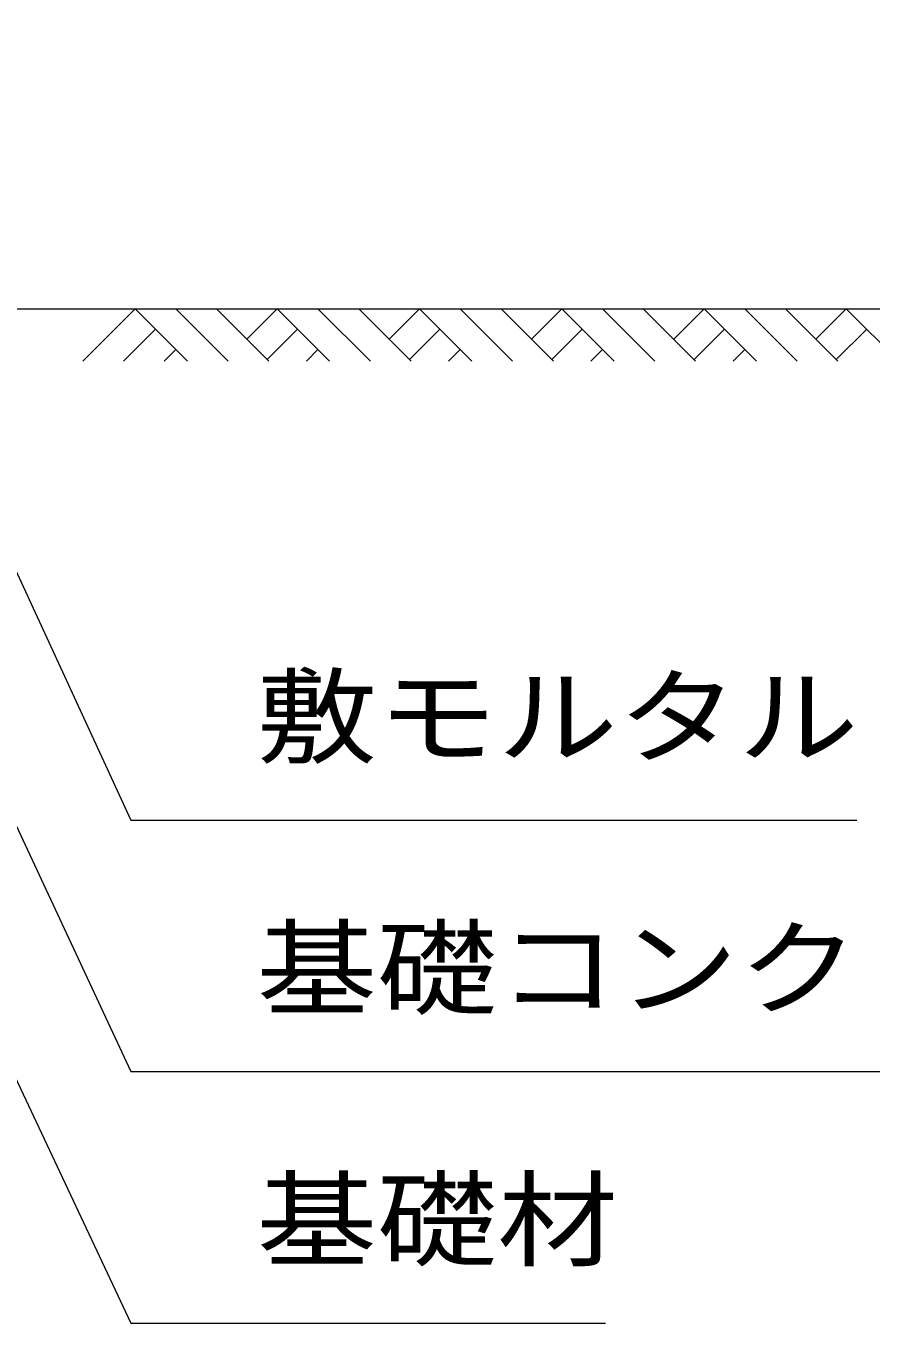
# Model space of a CAD drawing. Units: millimetres at full size; details may follow other scales. Extents: x 0 to 42000, y 0 to 29700.
# Drawn here: x 35769 to 36778, y 19589 to 21136 of the extents above; entities that cross this region are included whole.
import ezdxf
from ezdxf.enums import TextEntityAlignment as Align

# ---------------------------------------------------------------- set-up
doc = ezdxf.new("R2010")
doc.units = ezdxf.units.MM
doc.header["$LTSCALE"] = 100
for name, color, linetype, lineweight in [('0_2', 4, 'Continuous', 13), ('寸法', 6, 'Continuous', 13), ('ﾊｯﾁﾝｸﾞ', 4, 'Continuous', 9)]:
    doc.layers.add(name, color=color, linetype=linetype, lineweight=lineweight)
doc.styles.add('ＭＳ ゴシック', font='')
doc.styles.get('ＭＳ ゴシック').set_extended_font_data('MS Gothic')

msp = doc.modelspace()

# ---------------------------------------------------------------- linework, layer by layer
at = {"layer": '0_2'}
msp.add_lwpolyline([(35724.5, 20799), (37077, 20799), (37077, 22802)], dxfattribs=at)
at = {"layer": '寸法'}
for points in [[(35474, 21099), (35515.9, 21008.2), (35894, 20189), (36760.7, 20189)], [(35399, 20949), (35441.3, 20858.4), (35894, 19889), (37185.7, 19889)], [(35324, 20799), (35366.6, 20708.5), (35894, 19589), (36460.7, 19589)]]:
    msp.add_lwpolyline(points, dxfattribs=at)
at = {"layer": 'ﾊｯﾁﾝｸﾞ'}
for p, q in [((35836.4, 20736.5), (35898.9, 20799)), ((35898.9, 20799), (35961.4, 20736.5)), ((35947.5, 20799), (36010, 20736.5)), ((35996.1, 20799), (36058.6, 20736.5)), ((36032.4, 20762.7), (36068.7, 20799)), ((36068.7, 20799), (36131.2, 20736.5)), ((36117.3, 20799), (36179.8, 20736.5)), ((36166, 20799), (36228.5, 20736.5)), ((36202.3, 20762.7), (36238.6, 20799)), ((36238.6, 20799), (36301.1, 20736.5)), ((36287.2, 20799), (36349.7, 20736.5)), ((36335.8, 20799), (36398.3, 20736.5)), ((36372.1, 20762.7), (36408.4, 20799)), ((36408.4, 20799), (36470.9, 20736.5)), ((36457, 20799), (36519.5, 20736.5)), ((36505.7, 20799), (36568.2, 20736.5)), ((36542, 20762.7), (36578.3, 20799)), ((36578.3, 20799), (36640.8, 20736.5)), ((36626.9, 20799), (36689.4, 20736.5)), ((36675.5, 20799), (36738, 20736.5)), ((36711.8, 20762.7), (36748.1, 20799)), ((36748.1, 20799), (36810.6, 20736.5)), ((35885, 20736.5), (35923.2, 20774.7)), ((36056.7, 20738.4), (36093, 20774.7)), ((36226.6, 20738.4), (36262.9, 20774.7)), ((36396.4, 20738.4), (36432.7, 20774.7)), ((36566.3, 20738.4), (36602.6, 20774.7)), ((36736.1, 20738.4), (36772.4, 20774.7)), ((35933.6, 20736.5), (35947.5, 20750.4)), ((36103.5, 20736.5), (36117.3, 20750.4)), ((36273.3, 20736.5), (36287.2, 20750.4)), ((36443.2, 20736.5), (36457, 20750.4)), ((36613, 20736.5), (36626.9, 20750.4))]:
    msp.add_line(p, q, dxfattribs=at)

# ---------------------------------------------------------------- texts
at = {"layer": '寸法', "style": 'ＭＳ ゴシック', "width": 1.15}
for s, p in [('敷モルタル', (36044, 20239)), ('基礎コンクリート', (36044, 19939)), ('基礎材', (36044, 19639))]:
    msp.add_text(s, height=91.64, dxfattribs=at).set_placement(p, align=Align.BOTTOM_LEFT)

doc.saveas('drawing.dxf')
